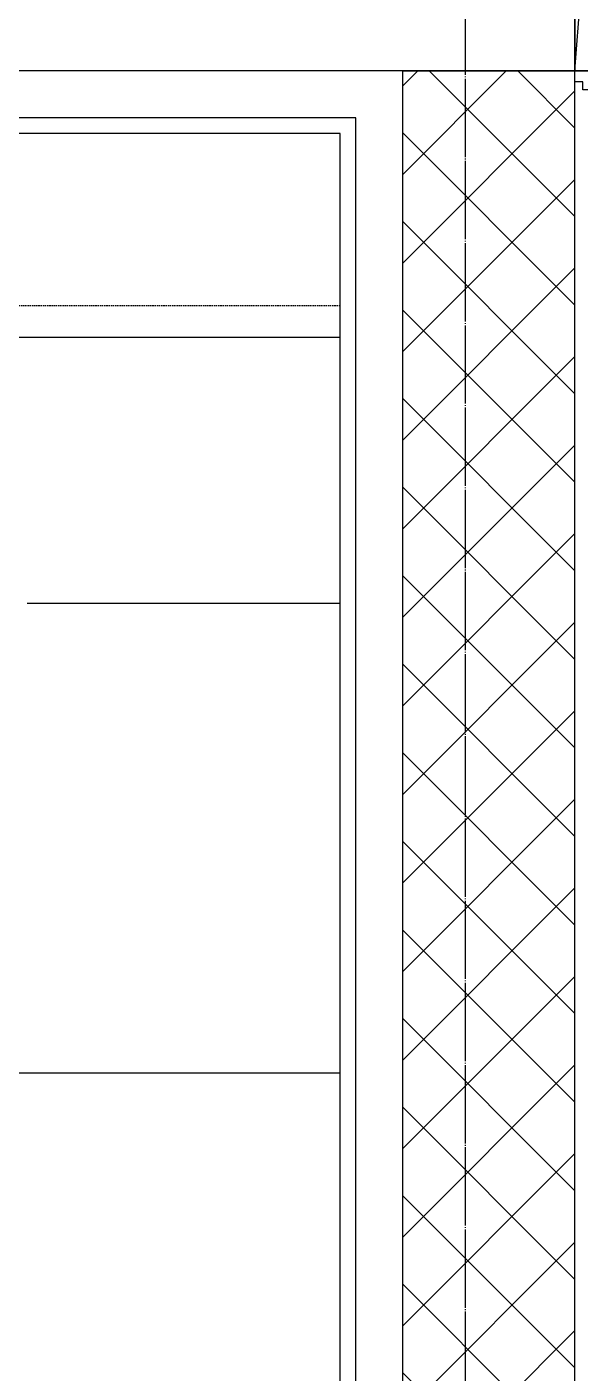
# Model space of a CAD drawing. Header units: millimetres. Extents: x 18456 to 179493, y -203649 to 469211.
# Drawn here: x 144590 to 144943, y -116297 to -115437 of the extents above; entities that cross this region are included whole.
import ezdxf

# ---------------------------------------------------------------- set-up
doc = ezdxf.new("R2010")
doc.units = ezdxf.units.MM
doc.linetypes.add('X-평면도(기본형)$0$CEN', pattern=[52.5, 50, -1, 0.5, -1])
doc.linetypes.add('X-평면도(기본형)$0$HID', pattern=[2.8, 1.8, -1])
for name, color, linetype, true_color in [('X-평면도(기본형)$0$40HAT', 9, 'Continuous', 0x808080), ('X-평면도(기본형)$0$CEN', 1, 'X-평면도(기본형)$0$CEN', 0xff0000), ('X-평면도(기본형)$0$DOOR', 4, 'Continuous', 0x00ffff), ('X-평면도(기본형)$0$FIN', 9, 'Continuous', 0x808080), ('X-평면도(기본형)$0$FUR', 6, 'Continuous', 0xff00ff), ('X-평면도(기본형)$0$MC', 7, 'Continuous', 0x7f7fff), ('X-평면도(기본형)$0$TIL', 5, 'Continuous', 0x0000ff), ('X-평면도(기본형)$0$W1', 2, 'Continuous', 0xffff00), ('X-평면도(기본형)$0$W2', 3, 'Continuous', 0x00ff00)]:
    doc.layers.add(name, color=color, linetype=linetype, true_color=true_color)

# ---------------------------------------------------------------- blocks, each defined once
blk = doc.blocks.new('X-평면도(기본형)$0$1000')
at = {"layer": 'X-평면도(기본형)$0$DOOR', "color": 1, "linetype": 'ByBlock', "true_color": 0xff0000}
blk.add_line((-20, 0), (0, -260), dxfattribs=at)
at = {"layer": 'X-평면도(기본형)$0$DOOR', "linetype": 'ByBlock'}
blk.add_lwpolyline([(-15, 12), (-15, 7), (-20, 7), (-20, 0), (20, 0), (20, 12)], close=True, dxfattribs=at)
at = {"layer": 'X-평면도(기본형)$0$DOOR', "color": 1, "linetype": 'ByBlock', "true_color": 0xff0000}
blk.add_lwpolyline([(-20, 0), (-20, -260), (0, -260), (0, 0)], close=True, dxfattribs=at)
blk = doc.blocks.new('X-평면도(기본형)$0$ba15001400')
at = {"layer": 'X-평면도(기본형)$0$FUR', "linetype": 'X-평면도(기본형)$0$HID', "ltscale": 0.5}
blk.add_line((0, 110), (1400, 110), dxfattribs=at)
at = {"layer": 'X-평면도(기본형)$0$FUR'}
blk.add_lwpolyline([(1400, 0), (1400, 130), (0, 130), (0, 0)], close=True, dxfattribs=at)
at = {"layer": 'X-평면도(기본형)$0$MC'}
blk.add_lwpolyline([(1400, 0), (1400, 300), (2300, 300), (2300, 1500), (1400, 1500), (0, 1500), (0, 0)], close=True, dxfattribs=at)
at = {"layer": 'X-평면도(기본형)$0$TIL'}
for p, q in [((255.04, 600), (0, 600)), ((199.88, 300), (0, 300))]:
    blk.add_line(p, q, dxfattribs=at)

msp = doc.modelspace()

# ---------------------------------------------------------------- hatches: boundary and pattern name
at = {"layer": 'X-평면도(기본형)$0$40HAT'}
h = msp.add_hatch(dxfattribs=at)
h.set_pattern_fill('H3', color=256, scale=40, style=0, pattern_type=2)
h.set_pattern_definition([(315, (-516301.965, -267489.793), (28.2842712, 28.2842712), []), (45, (-516301.965, -267489.793), (-28.2842712, 28.2842712), [])])
h.paths.add_polyline_path([(144829.65, -115465.52), (144939.65, -115465.52), (144939.65, -117155.52), (144829.65, -117155.52)], flags=0)

# ---------------------------------------------------------------- linework, layer by layer
at = {"layer": 'X-평면도(기본형)$0$CEN'}
msp.add_line((144869.65, -117305.52), (144869.65, -115015.52), dxfattribs=at)
at = {"layer": 'X-평면도(기본형)$0$FIN'}
for p, q in [((144799.65, -115495.52), (143379.65, -115495.52)), ((144799.65, -117155.52), (144799.65, -115495.52))]:
    msp.add_line(p, q, dxfattribs=at)
at = {"layer": 'X-평면도(기본형)$0$W1'}
for p, q in [((144939.65, -115215.52), (144939.65, -115465.52)), ((144939.65, -115465.52), (143259.65, -115465.52))]:
    msp.add_line(p, q, dxfattribs=at)
at = {"layer": 'X-평면도(기본형)$0$W2'}
for p, q in [((144829.65, -115465.52), (144939.65, -115465.52)), ((144829.65, -117155.52), (144829.65, -115465.52)), ((144939.65, -117155.52), (144939.65, -115465.52))]:
    msp.add_line(p, q, dxfattribs=at)

# ---------------------------------------------------------------- block references
at = {"rotation": 180}
msp.add_blockref('X-평면도(기본형)$0$ba15001400', (144789.65, -115505.52), dxfattribs=at)
at = {"layer": 'X-평면도(기본형)$0$40HAT', "xscale": -1, "rotation": 180}
msp.add_blockref('X-평면도(기본형)$0$1000', (144959.65, -115465.52), dxfattribs=at)

doc.saveas('drawing.dxf')
